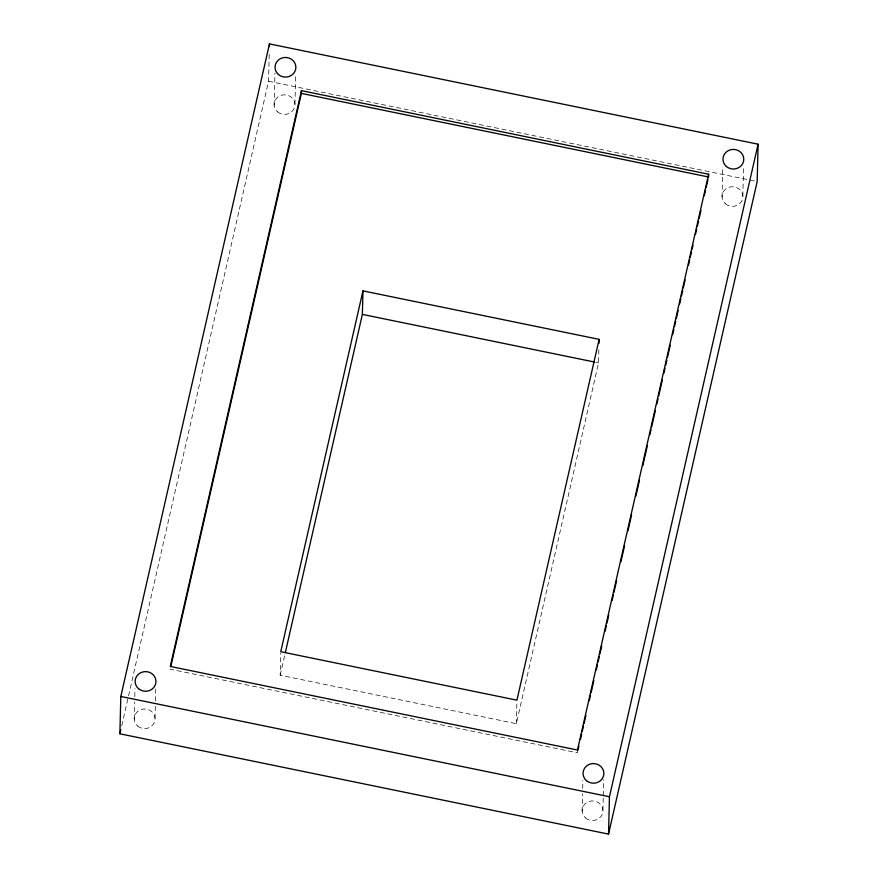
<?xml version="1.0" encoding="UTF-8"?>
<svg xmlns="http://www.w3.org/2000/svg" width="878" height="878" viewBox="0 0 878 878"><rect width="100%" height="100%" fill="white"/><g stroke="black" fill="none" stroke-linecap="round" stroke-linejoin="round"><path stroke-width="0.66" stroke-dasharray="4.39 3.29" d="M134.235 719.247L134.663 701.917M134.784 696.583L134.982 688.582M155.033 718.325L155.329 706.318M155.461 700.984L155.746 688.978M121.735 725.777L268.558 81.237L269.25 53.24M274.145 105.075L274.935 73.072M598.862 349.806L598.544 362.866L516.341 723.691L280.181 675.215L280.719 653.012M294.942 104.153L295.699 73.478M516.341 723.691L516.89 701.489M577.461 750.021L577.395 752.786L170.211 669.201M582.136 811.195L582.564 793.855M582.696 788.521L582.893 780.52M602.934 810.262L603.263 796.928M603.296 795.589L603.691 779.587M722.056 197.023L722.803 166.348M742.854 196.09L743.6 165.415M280.181 675.215L285.054 653.836M268.558 81.237L754.498 180.989M595.866 362.318L598.544 362.866M585.56 817.989A10.415 9.823 1.4 0 0 602.714 812.819A10.415 9.823 1.4 0 0 589.347 801.373A10.415 9.823 1.4 0 0 585.56 817.989M137.648 726.051A10.415 9.823 1.4 0 0 154.813 720.871A10.415 9.823 1.4 0 0 141.435 709.435A10.415 9.823 1.4 0 0 137.648 726.051M725.469 203.817A10.415 9.823 1.4 0 0 742.634 198.647A10.415 9.823 1.4 0 0 729.256 187.201A10.415 9.823 1.4 0 0 725.469 203.817M277.569 111.879A10.415 9.823 1.4 0 0 294.723 106.699A10.415 9.823 1.4 0 0 281.355 95.252A10.415 9.823 1.4 0 0 277.569 111.879"/><path stroke-width="1.32" d="M119.902 733.799L120.813 696.463L269.469 43.9L758.098 144.201L757.187 181.537L608.531 834.1L119.902 733.799L120.813 729.783M269.403 46.567L269.469 43.9M301.384 93.408L301.45 90.643L708.634 174.228L708.568 176.994L301.384 93.408L170.815 666.523M285.35 652.497L362.373 314.39L362.954 290.881L599.125 339.358L599.026 343.276M608.531 834.1L609.442 796.763L758.098 144.201M301.45 90.643L170.277 666.435L577.461 750.021L708.634 174.228M362.954 290.881L280.751 651.706L516.923 700.183L599.125 339.358M578.009 750.108L578.92 746.102M580.446 739.419L581.653 734.074M582.268 731.407L583.486 726.062M584.09 723.395L585.922 715.372M589.27 700.677L590.488 695.332M591.092 692.665L593.835 680.637M596.272 669.958L597.479 664.613M598.094 661.935L599.312 656.59M599.915 653.923L601.748 645.912M605.096 631.216L606.314 625.871M606.917 623.193L608.739 615.182M612.087 600.486L613.305 595.141M613.92 592.474L616.652 580.446M620.922 561.744L624.565 545.71M627.913 531.014L631.567 514.98M635.826 496.279L639.48 480.255M642.828 465.559L647.393 445.519M649.83 434.829L651.048 429.485M651.652 426.818L655.306 410.783M656.832 404.099L658.05 398.755M658.654 396.088L662.308 380.053M663.834 373.38L665.052 368.036M665.656 365.358L666.874 360.013M667.478 357.346L670.221 345.317M672.658 334.639L673.876 329.294M674.48 326.616L675.698 321.271M676.312 318.604L678.134 310.592M679.66 303.909L680.867 298.564M681.482 295.897L682.7 290.552M683.303 287.874L685.136 279.862M688.484 265.167L689.702 259.822M690.306 257.155L691.524 251.81M692.127 249.132L693.049 245.127M695.486 234.437L696.693 229.092M697.308 226.425L698.526 221.08M699.129 218.413L700.962 210.391M704.31 195.695L705.528 190.35M706.131 187.683L707.953 179.661M362.373 314.39L594.516 362.043M120.813 696.463L609.442 796.763M586.471 780.652A10.415 9.823 1.4 0 0 603.636 775.472A10.415 9.823 1.4 0 0 590.257 764.036A10.415 9.823 1.4 0 0 586.471 780.652M726.38 166.48A10.415 9.823 1.4 0 0 743.545 161.3A10.415 9.823 1.4 0 0 730.167 149.864A10.415 9.823 1.4 0 0 726.38 166.48M278.48 74.542A10.415 9.823 1.4 0 0 295.645 69.362A10.415 9.823 1.4 0 0 282.266 57.915A10.415 9.823 1.4 0 0 278.48 74.542M138.559 688.714A10.415 9.823 1.4 0 0 155.724 683.534A10.415 9.823 1.4 0 0 142.346 672.087A10.415 9.823 1.4 0 0 138.559 688.714"/></g></svg>
